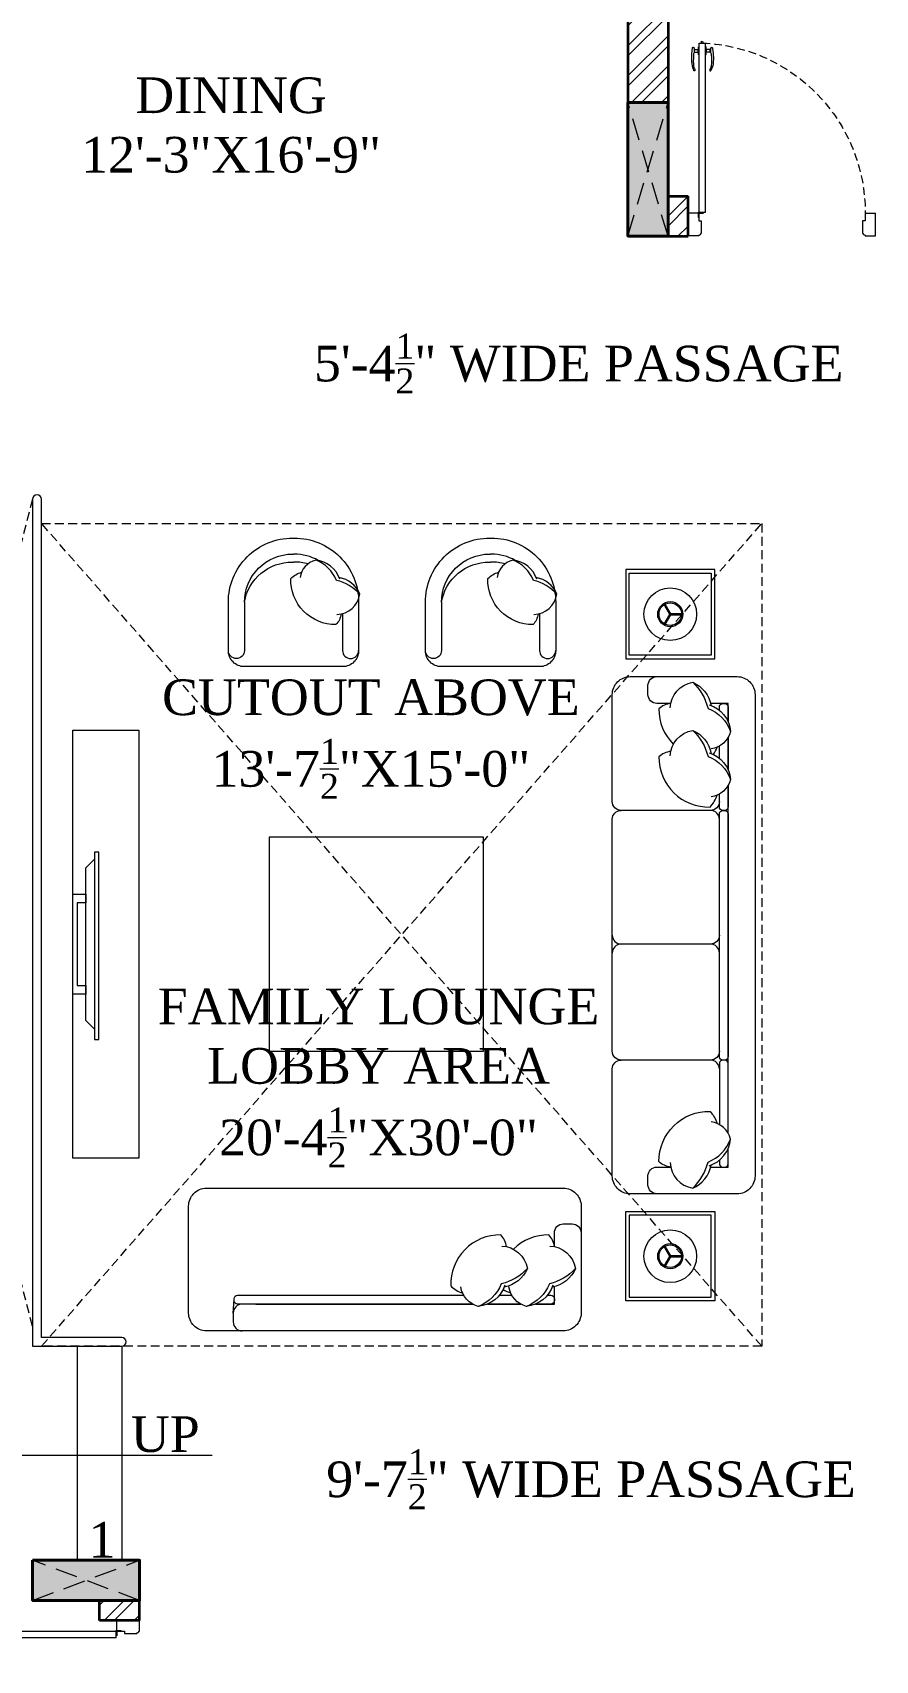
# Model space of a CAD drawing. Header units: inches. Extents: x -61 to 4103, y -308 to 989.
# Drawn here: x 186 to 375, y 253.7 to 618.9 of the extents above; entities that cross this region are included whole.
import ezdxf

# ---------------------------------------------------------------- set-up
doc = ezdxf.new("R2010")
doc.units = ezdxf.units.IN
for name, pattern in [('AR-01-R0-COLUMN LAYOUT$0$$0$HIDDEN', [0.375, 0.25, -0.125]), ('AR-01-R0-COLUMN LAYOUT$0$$2$$0$HIDDEN', [0.375, 0.25, -0.125]), ('HIDDEN', [0.375, 0.25, -0.125])]:
    doc.linetypes.add(name, pattern=pattern)
doc.layers.get('0').update_dxf_attribs({"lineweight": 0})
for name, color, linetype, lineweight in [('A-DOOR', 34, 'Continuous', 13), ('A-HATCH', 8, 'Continuous', 0), ('A-RAILING', 120, 'Continuous', 13), ('A-STAIR', 5, 'Continuous', 9), ('A-TEXT', 2, 'Continuous', 13), ('A-WALL', 1, 'Continuous', 35), ('AR-01-R0-COLUMN LAYOUT$0$A-HIDDEN', 8, 'AR-01-R0-COLUMN LAYOUT$0$$2$$0$HIDDEN', 9), ('AR-01-R0-COLUMN LAYOUT$0$S-COLUMN FIRST FLOOR', 6, 'Continuous', 40), ('AR-01-R0-COLUMN LAYOUT$0$S-COLUMN GROUND FLOOR', 6, 'Continuous', 40), ('AR-01-R0-COLUMN LAYOUT$0$S-COLUMN HATCH FIRST FLOOR', 8, 'Continuous', 9), ('AR-01-R0-COLUMN LAYOUT$0$S-COLUMN HATCH GROUND FLOOR', 8, 'Continuous', 9), ('AR-01-R0-COLUMN LAYOUT$0$S-COLUMN S.F. HIDDEN', 8, 'AR-01-R0-COLUMN LAYOUT$0$$0$HIDDEN', 9)]:
    doc.layers.add(name, color=color, linetype=linetype, lineweight=lineweight)
doc.layers.add('A-FURNITURE', color=35, linetype='Continuous', lineweight=13, true_color=0xab6a54)
doc.styles.add('STYLE1', font='romantic.ttf', dxfattribs={"height": 6})

# ---------------------------------------------------------------- blocks, each defined once
blk = doc.blocks.new('handle_')
for p, q in [((-0.75, 0), (0.75, 0)), ((-3.84, -0.87), (-3.85, -0.92)), ((-0.75, -0.13), (-0.75, 0)), ((-0.75, -0.13), (0.75, -0.13)), ((-0.31, -0.13), (-0.31, -0.13)), ((0.3, -0.96), (-0.3, -0.96)), ((-0.29, -0.15), (0.29, -0.15)), ((-0.25, -0.9), (-0.25, -0.15)), ((-0.25, -0.9), (0.25, -0.9)), ((0.25, -0.9), (0.25, -0.15)), ((0.3, -0.96), (0.34, -0.95)), ((0.31, -0.13), (0.31, -0.13)), ((0.65, -1.05), (0.65, -1.23)), ((0.75, -0.13), (0.75, 0))]:
    blk.add_line(p, q)
for centre, radius, start, end in [((-3.78, -0.93), 0.0769, 167.6781, 262.0686), ((-3.77, -0.88), 0.0769, 88.2493, 167.6781), ((-0.3, -1.42), 0.464, 90.2821, 130.7273), ((-0.29, -0.13), 0.0185, 180, 270), ((-0.25, -0.96), 0.0532, 90, 180), ((0.25, -0.96), 0.0532, 0, 90), ((0.29, -0.13), 0.0185, 270, 360), ((0.42, -1.42), 0.478, 67.3956, 98.7522), ((0.57, -1.23), 0.0769, 278.1759, 360), ((0.57, -1.05), 0.0769, 360, 67.3956)]:
    blk.add_arc(centre, radius, start, end)
for points, knots in [([(0.58, -1.31), (0.24, -1.36), (-0.53, -1.5), (-2.81, -1.58), (-3.62, -1.04), (-3.78, -1.01), (-3.79, -1.01)], [0.064651, 0.064651, 0.064651, 0.064651, 0.450521, 1.832326, 2.246212, 2.27179, 2.27179, 2.27179, 2.27179]), ([(-0.6, -1.07), (-0.61, -1.07), (-0.62, -1.07), (-0.77, -1.09), (-0.93, -1.1), (-2.42, -1.12), (-2.75, -1.11), (-3.06, -1.04), (-3.11, -1.02), (-3.21, -0.99), (-3.25, -0.97), (-3.37, -0.91), (-3.43, -0.88), (-3.56, -0.84), (-3.61, -0.82), (-3.7, -0.81), (-3.73, -0.81), (-3.77, -0.81)], [0.667145, 0.667145, 0.667145, 0.667145, 0.681098, 0.681098, 1.004571, 1.004571, 1.651515, 1.651515, 1.812419, 1.812419, 1.988171, 1.988171, 2.163922, 2.163922, 2.251194, 2.251194, 2.323653, 2.323653, 2.323653, 2.323653])]:
    blk.add_open_spline(points, degree=3, knots=knots)
blk = doc.blocks.new("d3'")
at = {"layer": 'A-DOOR'}
for p, q in [((-3.36, 4.49), (-3.36, 37.09)), ((-2.11, 37.09), (-3.36, 37.09)), ((-2.58, 37.09), (-2.58, 37.43)), ((-2.11, 4.49), (-2.11, 37.09)), ((-36, 0), (-36, 4.4)), ((-34.03, 4.4), (-36, 4.4)), ((-34.03, 4.4), (-34.03, 2.9)), ((-3.36, 4.49), (-2.11, 4.49)), ((-2.03, 4.4), (-2.03, 2.9)), ((-2, 4.4), (0, 4.4)), ((-0.75, 4.4), (-0.75, 4.4)), ((-0.75, 4.4), (-0.75, 4.4)), ((0, 0), (0, 4.4)), ((-34.03, 0), (-36, 0)), ((-34.03, 2.9), (-33.53, 2.9)), ((-34.03, 0.14), (-34.03, 0)), ((-33.53, 0.5), (-33.67, 0.5)), ((-33.53, 2.9), (-33.53, 0.5)), ((-2.03, 2.9), (-2.53, 2.9)), ((-2.53, 2.9), (-2.53, 0.5)), ((-2.53, 0.5), (-2.4, 0.5)), ((-2.03, 0.14), (-2.03, 0)), ((-2.03, 0), (0, 0))]:
    blk.add_line(p, q, dxfattribs=at)
at = {"layer": 'A-DOOR', "lineweight": -3}
for p, q in [((-35.5, 4.4), (-35.5, 4.4)), ((-2.08, 4.49), (-2.95, 4.49)), ((-2.95, 4.47), (-2.95, 4.49)), ((-2.08, 4.47), (-2.95, 4.47)), ((-2.02, 4.41), (-2.02, 3.54)), ((-2.02, 3.54), (-2, 3.54)), ((-2, 4.41), (-2, 3.54))]:
    blk.add_line(p, q, dxfattribs=at)
blk.add_circle((-2.02, 4.47), 0.0663, dxfattribs=at)
at = {"layer": 'A-DOOR', "linetype": 'HIDDEN', "ltscale": 6}
blk.add_arc((-1.47, 4.55), 32.56, 92.2361, 180.2684, dxfattribs=at)
at = {"layer": 'A-DOOR'}
for centre, radius, start, end in [((-2.58, 37.09), 0.337, 90, 180), ((-34.03, 0.5), 0.362, 270, 0), ((-2.03, 0.5), 0.362, 180, 270)]:
    blk.add_arc(centre, radius, start, end, dxfattribs=at)
at = {"layer": 'A-DOOR', "extrusion": (0, 0, -1), "zscale": -1, "rotation": 90}
blk.add_blockref('handle_', (3.36, 35.59), dxfattribs=at)
at = {"layer": 'A-DOOR', "rotation": 90}
blk.add_blockref('handle_', (-2.11, 35.59), dxfattribs=at)
blk = doc.blocks.new('A$C067A41F5')
for p, q in [((117, 200.6), (116.81, 197.6)), ((18.89, 187.92), (20.3, 190.37)), ((19.11, 187.8), (20.52, 190.24)), ((19, 187.99), (16.18, 187.99)), ((19, 187.73), (16.18, 187.73)), ((18.89, 187.8), (20.3, 185.35)), ((19.11, 187.92), (20.52, 185.48)), ((19, 43.99), (16.18, 43.99)), ((18.89, 43.92), (20.3, 46.37)), ((19.11, 43.8), (20.52, 46.24)), ((19.11, 43.92), (20.52, 41.48)), ((19, 43.73), (16.18, 43.73)), ((18.89, 43.8), (20.3, 41.35))]:
    blk.add_line(p, q)
for points in [[(127, 176.6, -0.414214), (123, 172.6), (123, 172.6, 0.317837), (123, 172.6, -0.414214), (123, 172.6), (123, 172.6, 1.186185), (123, 172.6, -0.414214), (123, 172.6), (43, 172.6, -0.414214), (39, 176.6), (39, 200.6, -0.414214), (43, 204.6), (123, 204.6, -0.414214), (127, 200.6)], [(28, 173.86, -0.414214), (32, 169.86), (32, 145.86, -0.414214), (30, 143.86, -0.414214), (32, 141.86), (32, 89.86, -0.414214), (30, 87.86, -0.414214), (32, 85.86), (32, 61.86, -0.414214), (28, 57.86), (4, 57.86, -0.414214), (0, 61.86), (0, 169.86, -0.414214), (4, 173.86)], [(6, 88.66), (6, 143.06, -0.414214), (6.8, 143.86), (7.2, 143.86, -0.414214), (8, 143.06), (8, 88.66, -0.414214), (7.2, 87.86), (6.8, 87.86, -0.414214)]]:
    blk.add_lwpolyline(points, format="xyb", close=True)
for points in [[(111.9, 198.6), (115, 198.6, 0.414214), (117, 200.6), (117, 202.6, 0.414214), (115, 204.6)], [(40.27, 190.62, -0.14773), (46.12, 194.06, -0.213343), (51.28, 199.1, -0.178662)], [(46.53, 196.6), (45.8, 196.6, -0.414214), (45, 197.4), (45, 197.8, -0.414214), (45.8, 198.6)], [(49.21, 198.6), (45, 198.6), (45, 194.67, -0.414214)], [(45.31, 194.33, -0.306663), (51.28, 199.1, -0.30633), (55.17, 194.75, 0.872847)], [(45.8, 198.6), (49.21, 198.6, -0.414214)], [(51.05, 190.62, -0.14773), (56.89, 194.06, -0.213343), (62.05, 199.1, -0.178662)], [(52.53, 198.6), (59.98, 198.6, -0.414214)], [(56.08, 194.33, -0.306663), (62.05, 199.1, -0.30633), (65.95, 194.75, 0.872847)], [(63.31, 198.6), (116.01, 198.6, -0.414214), (116.81, 197.8), (116.81, 197.4, -0.414214), (116.01, 196.6), (65.32, 196.6, -0.414214)], [(46, 185.58, -0.356772), (40.27, 190.62, -0.249542), (45.47, 194.78, 9.61688)], [(56.78, 185.58, -0.356772), (51.05, 190.62, -0.249542), (56.24, 194.78, 9.61688)], [(57.3, 196.6), (54.55, 196.6, -0.414214)], [(56.48, 195.32, 0.071865), (54.8, 196.1, -7.115464)], [(55.77, 185.7, 0.165541), (57.01, 183.06, 0.425989), (68.24, 194.52, 0.121523), (65.57, 196.1, -7.115464)], [(45, 185.7, 0.165541), (46.23, 183.06, 0.200231), (54.17, 186.28, 0.121523)], [(45, 185.7), (45, 182.6, -0.414214), (43, 180.6), (41, 180.6, -0.414214), (39, 182.6)], [(13.98, 172.59, 0.14773), (10.54, 166.74, 0.213343), (5.5, 161.58)], [(19.02, 166.86, 0.356772), (13.98, 172.59, 0.249542), (9.83, 167.4)], [(22, 173.86, -0.414214), (24, 171.86), (24, 169.86, -0.414214), (22, 167.86), (18.9, 167.86)], [(10.27, 167.55, 0.306663), (5.5, 161.58, 0.30633), (9.86, 157.69)], [(8, 166.33), (8, 167.06, 0.414214), (7.2, 167.86), (6.8, 167.86, 0.414214), (6, 167.06)], [(6, 167.06), (6, 163.65, 0.412535)], [(18.9, 167.86, -0.165541), (21.54, 166.63, -0.425989), (10.09, 155.4, -0.121523), (8.51, 158.06)], [(6, 160.33), (6, 144.66, 0.414214), (6.8, 143.86), (7.2, 143.86, 0.414214), (8, 144.66), (8, 158.31, 0.412652)], [(8, 145.86, 0.414214), (10, 143.86), (30, 143.86, 0.415249)], [(8, 141.86, -0.414214), (10, 143.86)], [(8, 119.86, 0.414214), (10, 117.86)], [(8, 115.86, -0.414214), (10, 117.86), (30, 117.86, -0.41732)], [(6, 82.17), (6, 87.06, -0.414214), (6.8, 87.86), (7.2, 87.86, -0.414214), (8, 87.06), (8, 84.18, -0.126313)], [(8, 89.86, 0.414214), (10, 87.86)], [(8, 85.86, -0.414214), (10, 87.86), (30, 87.86, -0.41732)], [(10.27, 74.95, -0.306663), (5.5, 80.91, -0.30633), (9.86, 84.81)], [(18.9, 74.63, 0.165541), (21.54, 75.87, 0.425989), (10.09, 87.1, 0.121523), (8.51, 84.43)], [(13.98, 69.91, -0.14773), (10.54, 75.75, -0.213343), (5.5, 80.91)], [(6, 71.4), (6, 78.84, -0.414747)], [(10.27, 64.17, -0.306663), (5.5, 70.14, -0.30633), (9.86, 74.03)], [(8, 76.16), (8, 73.41, -0.414599)], [(9.29, 75.34, 0.071865), (8.51, 73.66)], [(19.02, 75.64, -0.356772), (13.98, 69.91, -0.249542), (9.83, 75.1)], [(18.9, 63.86, 0.165541), (21.54, 65.09, 0.200231), (18.32, 73.03)], [(13.98, 59.13, -0.14773), (10.54, 64.98, -0.213343), (5.5, 70.14)], [(6, 68.07), (6, 63.86), (9.93, 63.86, -0.414352)], [(6, 64.66), (6, 68.07, -0.414469)], [(8, 65.39), (8, 64.66, -0.414214), (7.2, 63.86), (6.8, 63.86, -0.414214), (6, 64.66)], [(19.02, 64.86, -0.356772), (13.98, 59.13, -0.249542), (9.83, 64.33)], [(18.9, 63.86), (22, 63.86, -0.414214), (24, 61.86), (24, 59.86, -0.414214), (22, 57.86)], [(59.31, 55.62), (70.31, 55.62, -0.414214), (73.91, 52.01), (73.91, 41.19, -0.414214), (59.49, 26.77), (59.31, 26.77), (59.13, 26.77, -0.414214), (44.7, 41.19), (44.7, 52.01, -0.414214), (48.31, 55.62), (59.31, 55.62)], [(103.49, 55.62), (114.49, 55.62, -0.414214), (118.1, 52.01), (118.1, 41.19, -0.414214), (103.67, 26.77), (103.49, 26.77), (103.31, 26.77, -0.414214), (88.88, 41.19), (88.88, 52.01, -0.414214), (92.49, 55.62), (103.49, 55.62)], [(48.31, 43.72), (48.31, 52.01, 0.414214), (46.5, 53.81), (46.5, 53.81, 0.414214), (44.7, 52.01)], [(70.31, 41.19), (70.31, 52.01, -0.414214), (72.11, 53.81), (72.11, 53.81, -0.414214), (73.91, 52.01)], [(92.49, 43.72), (92.49, 52.01, 0.414214), (90.69, 53.81), (90.69, 53.81, 0.414214), (88.88, 52.01)], [(114.49, 41.19), (114.49, 52.01, -0.414214), (116.29, 53.81), (116.29, 53.81, -0.414214), (118.1, 52.01)], [(49.57, 43.92, 0.356772), (44.41, 39.37, 0.249542), (49.09, 35.63, -9.61688)], [(48.66, 43.81, -0.165541), (49.78, 46.19, -0.425989), (59.91, 35.86, -0.121523), (57.5, 34.44, 7.115464)], [(93.75, 43.92, 0.356772), (88.59, 39.37, 0.249542), (93.27, 35.63, -9.61688)], [(92.85, 43.81, -0.165541), (93.96, 46.19, -0.425989), (104.09, 35.86, -0.121523), (101.69, 34.44, 7.115464)], [(70.31, 41.19, -0.372719), (59.49, 32.18), (59.31, 32.18)], [(70.31, 41.19, -0.414214), (59.49, 30.37), (59.31, 30.37)], [(114.49, 41.19, -0.372719), (103.67, 32.18), (103.49, 32.18)], [(114.49, 41.19, -0.414214), (103.67, 30.37), (103.49, 30.37)], [(44.41, 39.37, 0.14773), (49.68, 36.27, 0.213343), (54.33, 31.73, 0.178662)], [(88.59, 39.37, 0.14773), (93.86, 36.27, 0.213343), (98.51, 31.73, 0.178662)], [(48.95, 36.03, 0.306663), (54.33, 31.73, 0.30633), (57.84, 35.65, -0.872847)], [(93.13, 36.03, 0.306663), (98.51, 31.73, 0.30633), (102.02, 35.65, -0.872847)], [(53.76, 31.8, 0.130591), (59.13, 30.37), (59.31, 30.37)], [(56.05, 32.56, 0.072384), (59.13, 32.18), (59.31, 32.18)], [(97.94, 31.8, 0.130591), (103.31, 30.37), (103.49, 30.37)], [(100.23, 32.56, 0.072384), (103.31, 32.18), (103.49, 32.18)]]:
    blk.add_lwpolyline(points, format="xyb")
for points in [[(29, 197.86), (29, 177.86), (9, 177.86), (9, 197.86)], [(28.2, 178.66), (28.2, 197.06), (9.8, 197.06), (9.8, 178.66)], [(108.92, 93.86), (108.92, 141.86), (60.92, 141.86), (60.92, 93.86)], [(29, 33.86), (29, 53.86), (9, 53.86), (9, 33.86)], [(28.2, 53.06), (28.2, 34.66), (9.8, 34.66), (9.8, 53.06)]]:
    blk.add_lwpolyline(points, close=True)
for points in [[(59.98, 198.6), (52.53, 198.6)], [(111.9, 198.6), (63.31, 198.6)], [(9.93, 167.86), (6, 167.86), (6, 163.65)], [(6, 160.33), (6, 82.17)], [(6, 78.84), (6, 71.4)]]:
    blk.add_lwpolyline(points)
for centre, radius in [((19, 187.86), 5.9), ((19, 187.86), 2.82), ((19, 187.86), 2.53), ((19, 43.86), 5.9), ((19, 43.86), 2.82), ((19, 43.86), 2.53)]:
    blk.add_circle(centre, radius)
for centre, start, end in [((30, 119.86), 270, 0), ((30, 115.86), 0, 90)]:
    blk.add_arc(centre, 2, start, end)

msp = doc.modelspace()

# ---------------------------------------------------------------- hatches: boundary and pattern name
at = {"layer": 'A-HATCH'}
h = msp.add_hatch(dxfattribs=at)
h.set_pattern_fill('ANSI32', color=256, scale=0.5)
h.paths.add_polyline_path([(328.5, 783.19), (319.5, 783.19), (319.5, 603.19), (328.5, 603.19)])
h = msp.add_hatch(dxfattribs=at)
h.set_pattern_fill('ANSI32', color=256, scale=0.5)
h.paths.add_polyline_path([(333, 582.19), (328.5, 582.19), (328.5, 573.19), (333, 573.19)])
h = msp.add_hatch(dxfattribs=at)
h.set_pattern_fill('ANSI32', color=256, scale=0.5)
h.paths.add_polyline_path([(210, 267.19), (201, 267.19), (201, 262.69), (210, 262.69)])
at = {"layer": 'AR-01-R0-COLUMN LAYOUT$0$S-COLUMN HATCH FIRST FLOOR', "linetype": 'ByBlock'}
h = msp.add_hatch(color=256, dxfattribs=at)
h.dxf.hatch_style = 1
h.paths.add_polyline_path([(319.5, 603.19), (328.5, 603.19), (328.5, 573.19), (319.5, 573.19)])
h = msp.add_hatch(color=256, dxfattribs=at)
h.dxf.hatch_style = 1
h.paths.add_polyline_path([(186, 276.19), (210, 276.19), (210, 267.19), (186, 267.19)])
at = {"layer": 'AR-01-R0-COLUMN LAYOUT$0$S-COLUMN HATCH GROUND FLOOR', "linetype": 'ByBlock'}
for points in [[(319.5, 603.19), (328.5, 603.19), (328.5, 573.19), (319.5, 573.19)], [(210, 276.19), (186, 276.19), (186, 267.19), (210, 267.19)]]:
    msp.add_hatch(color=256, dxfattribs=at).paths.add_polyline_path(points)

# ---------------------------------------------------------------- linework, layer by layer
at = {"layer": 'A-FURNITURE'}
for points in [[(195, 462.39), (209.85, 462.39), (209.85, 366.39), (195, 366.39)], [(199.89, 393), (200.87, 393), (200.87, 435), (199.89, 435)], [(197.93, 403.17), (195, 403.17), (195, 425.6), (197.93, 425.6), (197.93, 423.65), (195.98, 423.65), (195.98, 405.13), (197.93, 405.13)]]:
    msp.add_lwpolyline(points, close=True, dxfattribs=at)
msp.add_lwpolyline([(199.89, 433.43), (199.89, 395.34), (197.93, 397.3), (197.93, 431.47), (199.89, 433.43)], dxfattribs=at)
at = {"layer": 'A-RAILING'}
msp.add_lwpolyline([(206, 326.19), (188, 326.19), (188, 514.19, 1), (186, 514.19), (186, 324.19), (206, 324.19, 1)], format="xyb", close=True, dxfattribs=at)
at = {"layer": 'A-STAIR'}
for p, q in [((196, 324.19), (196, 276.19)), ((206, 324.19), (206, 276.19))]:
    msp.add_line(p, q, dxfattribs=at)
at = {"layer": 'A-TEXT'}
msp.add_lwpolyline([(162, 443.19), (162, 299.78), (226.27, 299.78)], dxfattribs=at)
at = {"layer": 'A-WALL'}
for p, q in [((319.5, 783.19), (319.5, 603.19)), ((328.5, 783.19), (328.5, 603.19)), ((328.5, 582.19), (333, 582.19)), ((333, 573.19), (333, 582.19)), ((328.5, 573.19), (333, 573.19)), ((201, 262.69), (201, 267.19)), ((210, 262.69), (210, 267.19)), ((210, 262.69), (201, 262.69))]:
    msp.add_line(p, q, dxfattribs=at)
at = {"layer": 'AR-01-R0-COLUMN LAYOUT$0$A-HIDDEN', "ltscale": 8}
for p, q in [((186, 514.19), (138, 328.67)), ((186, 328.69), (138, 514.19)), ((349.5, 324.23), (188, 508.73)), ((188, 324.19), (349.5, 508.73)), ((188, 508.73), (349.5, 508.73)), ((349.5, 508.73), (349.5, 324.23)), ((349.5, 324.23), (188, 324.19))]:
    msp.add_line(p, q, dxfattribs=at)
at = {"layer": 'AR-01-R0-COLUMN LAYOUT$0$S-COLUMN FIRST FLOOR', "linetype": 'ByBlock'}
for points in [[(319.5, 603.19), (328.5, 603.19), (328.5, 573.19), (319.5, 573.19)], [(186, 276.19), (210, 276.19), (210, 267.19), (186, 267.19)]]:
    msp.add_lwpolyline(points, close=True, dxfattribs=at)
at = {"layer": 'AR-01-R0-COLUMN LAYOUT$0$S-COLUMN GROUND FLOOR', "linetype": 'ByBlock'}
for points in [[(319.5, 603.19), (328.5, 603.19), (328.5, 573.19), (319.5, 573.19)], [(186, 276.19), (210, 276.19), (210, 267.19), (186, 267.19)]]:
    msp.add_lwpolyline(points, close=True, dxfattribs=at)
at = {"layer": 'AR-01-R0-COLUMN LAYOUT$0$S-COLUMN S.F. HIDDEN', "ltscale": 20}
for p, q in [((328.5, 573.19), (319.5, 603.19)), ((319.5, 573.19), (328.5, 603.19)), ((186, 267.19), (210, 276.19)), ((210, 267.19), (186, 276.19))]:
    msp.add_line(p, q, dxfattribs=at)
for points in [[(319.5, 603.19), (328.5, 603.19), (328.5, 573.19), (319.5, 573.19)], [(186, 276.19), (210, 276.19), (210, 267.19), (186, 267.19)]]:
    msp.add_lwpolyline(points, close=True, dxfattribs=at)

# ---------------------------------------------------------------- block references
at = {"layer": 'A-DOOR', "xscale": -1.166666666671517, "yscale": 1.16666666666606, "zscale": 1.166666666666666}
msp.add_blockref("d3'", (333, 573.23), dxfattribs=at)
at = {"layer": 'A-DOOR', "xscale": 1.166666666671517, "yscale": 1.166666666671517, "zscale": 1.166666666671517, "rotation": 90}
msp.add_blockref("d3'", (210, 262.69), dxfattribs=at)
at = {"layer": 'A-FURNITURE', "rotation": 180}
msp.add_blockref('A$C067A41F5', (348, 532.25), dxfattribs=at)

# ---------------------------------------------------------------- texts
at = {"layer": 'A-TEXT', "char_height": 8, "attachment_point": 5, "style": 'STYLE1'}
for s, insert, width in [('\\A1;DINING\\P12\'-3"X16\'-9"', (230.51, 598.07), 129.4496), ('\\A1;CUTOUT ABOVE\\P13\'-7{\\H0.7x;\\S1/2;}"X15\'-0"', (261.86, 460.38), 129.4496), ('\\A1;FAMILY LOUNGE LOBBY AREA\\P20\'-4{\\H0.7x;\\S1/2;}"X30\'-0"', (263.58, 384.37), 129.4496), ('\\A1;UP', (215.76, 304.43), 129.4496), ('\\A1;9\'-7{\\H0.7x;\\S1/2;}" WIDE PASSAGE', (311.23, 294.36), 129.6434), ('\\A1;1', (201.56, 280.8), 14.4795)]:
    msp.add_mtext(s, dxfattribs=dict(at, insert=insert, width=width))
at = {"layer": 'A-TEXT', "insert": (308.47, 544.62), "char_height": 8, "width": 129.6434, "attachment_point": 5, "rotation": 359.9999, "style": 'STYLE1'}
msp.add_mtext('\\A1;5\'-4{\\H0.7x;\\S1/2;}" WIDE PASSAGE', dxfattribs=at)

doc.saveas('drawing.dxf')
